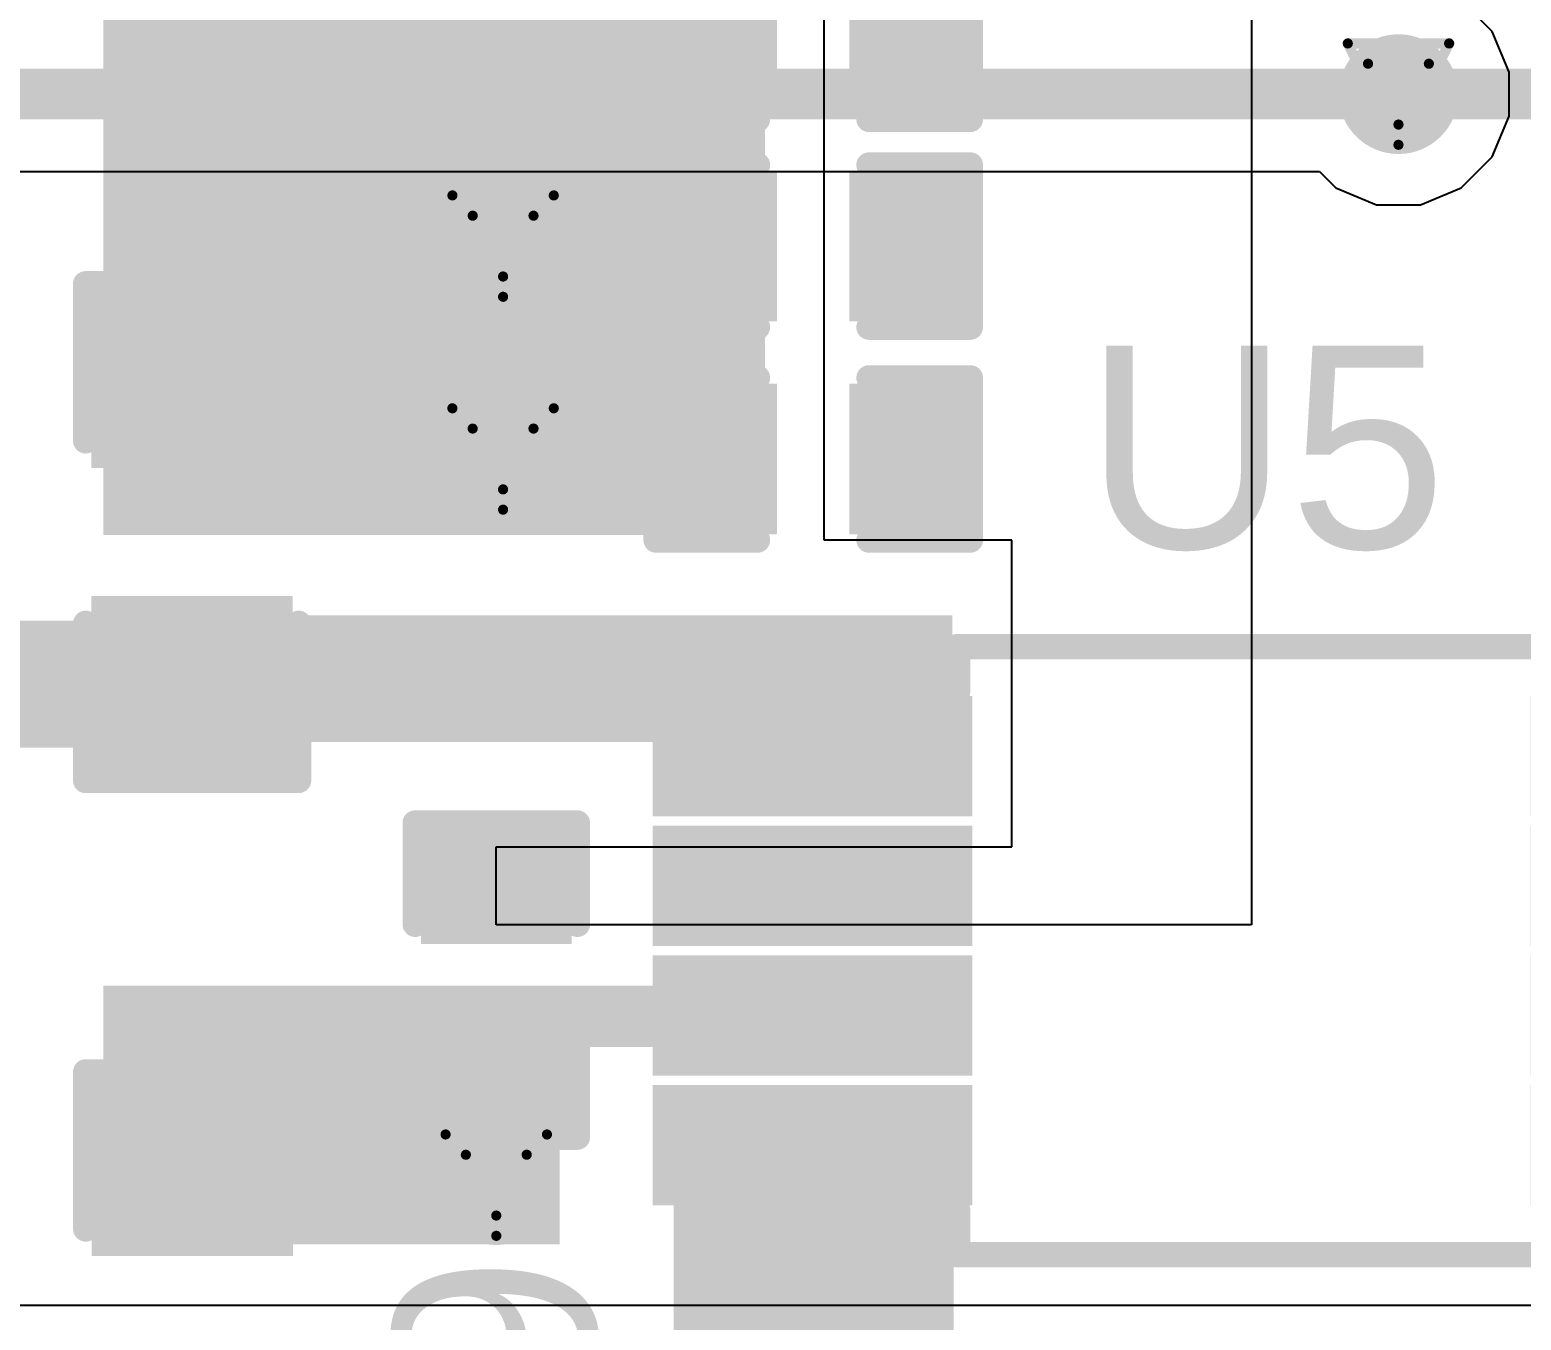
# Model space of a CAD drawing. Header units: inches. Extents: x -1 to 208, y -10 to 150.
# Drawn here: x 8.51 to 15.98, y 30 to 36.47 of the extents above; entities that cross this region are included whole.
import ezdxf

# ---------------------------------------------------------------- set-up
doc = ezdxf.new("R2010")
doc.units = ezdxf.units.IN
for name, color, linetype in [('Bottom Layer', 5, 'Continuous'), ('Drill Drawing', 1, 'Continuous'), ('Top Layer', 1, 'Continuous'), ('Top Overlay', 2, 'Continuous'), ('Top Paste', 8, 'Continuous'), ('Top Solder', 216, 'Continuous'), ('Via Holes', 16, 'Continuous')]:
    doc.layers.add(name, color=color, linetype=linetype)
doc.styles.add('Arial', font='', dxfattribs={"height": 0.2})
doc.styles.get('Arial').set_extended_font_data('Arial')

# ---------------------------------------------------------------- blocks, each defined once
blk = doc.blocks.new('8_MSOP__0_118___3_00___W______11')
at = {"layer": 'Top Layer'}
for points in [[(-1.5, 1.175), (-1.5, 0.775), (-2.9, 0.775), (-2.9, 1.175)], [(2.9, 1.175), (2.9, 0.775), (1.5, 0.775), (1.5, 1.175)], [(-1.5, 0.525), (-1.5, 0.125), (-2.9, 0.125), (-2.9, 0.525)], [(2.9, 0.525), (2.9, 0.125), (1.5, 0.125), (1.5, 0.525)], [(-1.5, -0.125), (-1.5, -0.525), (-2.9, -0.525), (-2.9, -0.125)], [(2.9, -0.125), (2.9, -0.525), (1.5, -0.525), (1.5, -0.125)], [(-1.5, -0.775), (-1.5, -1.175), (-2.9, -1.175), (-2.9, -0.775)], [(2.9, -0.775), (2.9, -1.175), (1.5, -1.175), (1.5, -0.775)]]:
    blk.add_hatch(color=1, dxfattribs=at).paths.add_polyline_path(points)
at = {"layer": 'Top Paste'}
for points in [[(-1.5, 1.175), (-1.5, 0.775), (-2.9, 0.775), (-2.9, 1.175)], [(2.9, 1.175), (2.9, 0.775), (1.5, 0.775), (1.5, 1.175)], [(-1.5, 0.525), (-1.5, 0.125), (-2.9, 0.125), (-2.9, 0.525)], [(2.9, 0.525), (2.9, 0.125), (1.5, 0.125), (1.5, 0.525)], [(-1.5, -0.125), (-1.5, -0.525), (-2.9, -0.525), (-2.9, -0.125)], [(2.9, -0.125), (2.9, -0.525), (1.5, -0.525), (1.5, -0.125)], [(-1.5, -0.775), (-1.5, -1.175), (-2.9, -1.175), (-2.9, -0.775)], [(2.9, -0.775), (2.9, -1.175), (1.5, -1.175), (1.5, -0.775)]]:
    blk.add_hatch(color=8, dxfattribs=at).paths.add_polyline_path(points)
at = {"layer": 'Top Solder'}
for points in [[(-1.3984, 1.2766), (-1.3984, 0.6734), (-3.0016, 0.6734), (-3.0016, 1.2766)], [(3.0016, 1.2766), (3.0016, 0.6734), (1.3984, 0.6734), (1.3984, 1.2766)], [(-1.3984, 0.6266), (-1.3984, 0.0234), (-3.0016, 0.0234), (-3.0016, 0.6266)], [(3.0016, 0.6266), (3.0016, 0.0234), (1.3984, 0.0234), (1.3984, 0.6266)], [(-1.3984, -0.0234), (-1.3984, -0.6266), (-3.0016, -0.6266), (-3.0016, -0.0234)], [(3.0016, -0.0234), (3.0016, -0.6266), (1.3984, -0.6266), (1.3984, -0.0234)], [(-1.3984, -0.6734), (-1.3984, -1.2766), (-3.0016, -1.2766), (-3.0016, -0.6734)], [(3.0016, -0.6734), (3.0016, -1.2766), (1.3984, -1.2766), (1.3984, -0.6734)]]:
    blk.add_hatch(color=216, dxfattribs=at).paths.add_polyline_path(points)
at = {"layer": 'Top Overlay', "const_width": 0.127}
for points in [[(-1.4732, 1.524), (-1.4732, 1.2954)], [(1.4732, 1.524), (-1.4732, 1.524)], [(1.4732, 1.524), (1.4732, 1.2954)], [(-3.175, 1.0922), (-3.175, 0.8382)], [(-3.048, 0.9652), (-3.175, 1.0922)], [(-3.048, 0.9652), (-3.175, 0.8382)], [(-1.4732, -1.2954), (-1.4732, -1.524)], [(1.4732, -1.2954), (1.4732, -1.524)], [(1.4732, -1.524), (-1.4732, -1.524)]]:
    blk.add_lwpolyline(points, dxfattribs=at)
at = {"layer": 'Top Overlay', "const_width": 0.0635}
for points in [[(-1.505, 1.524, 1), (-1.4414, 1.524, 1)], [(-1.505, 1.524, 1), (-1.4414, 1.524, 1)], [(1.4414, 1.524, 1), (1.505, 1.524, 1)], [(1.4414, 1.524, 1), (1.505, 1.524, 1)], [(-1.505, 1.2954, 1), (-1.4414, 1.2954, 1)], [(1.4414, 1.2954, 1), (1.505, 1.2954, 1)], [(-3.2067, 1.0922, 1), (-3.1433, 1.0922, 1)], [(-3.2067, 1.0922, 1), (-3.1433, 1.0922, 1)], [(-3.0798, 0.9652, 1), (-3.0162, 0.9652, 1)], [(-3.0798, 0.9652, 1), (-3.0162, 0.9652, 1)], [(-3.2067, 0.8382, 1), (-3.1433, 0.8382, 1)], [(-3.2067, 0.8382, 1), (-3.1433, 0.8382, 1)], [(-1.505, -1.2954, 1), (-1.4414, -1.2954, 1)], [(1.4414, -1.2954, 1), (1.505, -1.2954, 1)], [(-1.505, -1.524, 1), (-1.4414, -1.524, 1)], [(-1.505, -1.524, 1), (-1.4414, -1.524, 1)], [(1.4414, -1.524, 1), (1.505, -1.524, 1)], [(1.4414, -1.524, 1), (1.505, -1.524, 1)]]:
    blk.add_lwpolyline(points, format="xyb", close=True, dxfattribs=at)
blk = doc.blocks.new('C___0402_146')
at = {"layer": 'Top Layer'}
for points in [[(-0.6985, -0.3175), (-0.6985, 0.3175), (-0.2413, 0.3175), (-0.2413, -0.3175)], [(0.2413, -0.3175), (0.2413, 0.3175), (0.6985, 0.3175), (0.6985, -0.3175)]]:
    blk.add_hatch(color=1, dxfattribs=at).paths.add_polyline_path(points)
at = {"layer": 'Top Paste'}
for points in [[(-0.6985, -0.3175), (-0.6985, 0.3175), (-0.2413, 0.3175), (-0.2413, -0.3175)], [(0.2413, -0.3175), (0.2413, 0.3175), (0.6985, 0.3175), (0.6985, -0.3175)]]:
    blk.add_hatch(color=8, dxfattribs=at).paths.add_polyline_path(points)
at = {"layer": 'Top Solder'}
for points in [[(-0.7585, -0.3775), (-0.7585, 0.3775), (-0.1813, 0.3775), (-0.1813, -0.3775)], [(0.1813, -0.3775), (0.1813, 0.3775), (0.7585, 0.3775), (0.7585, -0.3775)]]:
    blk.add_hatch(color=216, dxfattribs=at).paths.add_polyline_path(points)
at = {"layer": 'Top Overlay', "const_width": 0.127}
for points in [[(-0.7874, 0.4064), (-0.7874, -0.4064)], [(-0.7874, 0.4064), (-0.2794, 0.4064)], [(0.2794, 0.4064), (0.7874, 0.4064)], [(0.7874, 0.4064), (0.7874, -0.4064)], [(-0.7874, -0.4064), (-0.2794, -0.4064)], [(0.2794, -0.4064), (0.7874, -0.4064)]]:
    blk.add_lwpolyline(points, dxfattribs=at)
at = {"layer": 'Top Overlay', "const_width": 0.0635}
for points in [[(-0.8191, 0.4064, 1), (-0.7556, 0.4064, 1)], [(-0.8191, 0.4064, 1), (-0.7556, 0.4064, 1)], [(-0.3111, 0.4064, 1), (-0.2477, 0.4064, 1)], [(0.2477, 0.4064, 1), (0.3111, 0.4064, 1)], [(0.7556, 0.4064, 1), (0.8191, 0.4064, 1)], [(0.7556, 0.4064, 1), (0.8191, 0.4064, 1)], [(-0.8191, -0.4064, 1), (-0.7556, -0.4064, 1)], [(-0.8191, -0.4064, 1), (-0.7556, -0.4064, 1)], [(-0.3111, -0.4064, 1), (-0.2477, -0.4064, 1)], [(0.2477, -0.4064, 1), (0.3111, -0.4064, 1)], [(0.7556, -0.4064, 1), (0.8191, -0.4064, 1)], [(0.7556, -0.4064, 1), (0.8191, -0.4064, 1)]]:
    blk.add_lwpolyline(points, format="xyb", close=True, dxfattribs=at)
blk = doc.blocks.new('C___0603_152')
at = {"layer": 'Top Layer'}
for points in [[(-0.381, 0.4445), (-0.381, -0.4445), (-1.143, -0.4445), (-1.143, 0.4445)], [(1.143, 0.4445), (1.143, -0.4445), (0.381, -0.4445), (0.381, 0.4445)]]:
    blk.add_hatch(color=1, dxfattribs=at).paths.add_polyline_path(points)
at = {"layer": 'Top Paste'}
for points in [[(-0.381, 0.4445), (-0.381, -0.4445), (-1.143, -0.4445), (-1.143, 0.4445)], [(1.143, 0.4445), (1.143, -0.4445), (0.381, -0.4445), (0.381, 0.4445)]]:
    blk.add_hatch(color=8, dxfattribs=at).paths.add_polyline_path(points)
at = {"layer": 'Top Solder'}
for points in [[(-0.321, 0.5045), (-0.321, -0.5045), (-1.203, -0.5045), (-1.203, 0.5045)], [(1.203, 0.5045), (1.203, -0.5045), (0.321, -0.5045), (0.321, 0.5045)]]:
    blk.add_hatch(color=216, dxfattribs=at).paths.add_polyline_path(points)
at = {"layer": 'Top Overlay', "const_width": 0.127}
for points in [[(-1.2446, 0.5334), (-1.2446, -0.5334)], [(-1.2446, 0.5334), (-0.4572, 0.5334)], [(0.4572, 0.5334), (1.2446, 0.5334)], [(1.2446, 0.5334), (1.2446, -0.5334)], [(-1.2446, -0.5334), (-0.4572, -0.5334)], [(0.4572, -0.5334), (1.2446, -0.5334)]]:
    blk.add_lwpolyline(points, dxfattribs=at)
at = {"layer": 'Top Overlay', "const_width": 0.0635}
for points in [[(-1.2764, 0.5334, 1), (-1.2128, 0.5334, 1)], [(-1.2764, 0.5334, 1), (-1.2128, 0.5334, 1)], [(-0.4889, 0.5334, 1), (-0.4254, 0.5334, 1)], [(0.4254, 0.5334, 1), (0.4889, 0.5334, 1)], [(1.2128, 0.5334, 1), (1.2764, 0.5334, 1)], [(1.2128, 0.5334, 1), (1.2764, 0.5334, 1)], [(-1.2764, -0.5334, 1), (-1.2128, -0.5334, 1)], [(-1.2764, -0.5334, 1), (-1.2128, -0.5334, 1)], [(-0.4889, -0.5334, 1), (-0.4254, -0.5334, 1)], [(0.4254, -0.5334, 1), (0.4889, -0.5334, 1)], [(1.2128, -0.5334, 1), (1.2764, -0.5334, 1)], [(1.2128, -0.5334, 1), (1.2764, -0.5334, 1)]]:
    blk.add_lwpolyline(points, format="xyb", close=True, dxfattribs=at)
blk = doc.blocks.new('C___0603_153')
at = {"layer": 'Top Layer'}
for points in [[(-0.381, 0.4445), (-0.381, -0.4445), (-1.143, -0.4445), (-1.143, 0.4445)], [(1.143, 0.4445), (1.143, -0.4445), (0.381, -0.4445), (0.381, 0.4445)]]:
    blk.add_hatch(color=1, dxfattribs=at).paths.add_polyline_path(points)
at = {"layer": 'Top Paste'}
for points in [[(-0.381, 0.4445), (-0.381, -0.4445), (-1.143, -0.4445), (-1.143, 0.4445)], [(1.143, 0.4445), (1.143, -0.4445), (0.381, -0.4445), (0.381, 0.4445)]]:
    blk.add_hatch(color=8, dxfattribs=at).paths.add_polyline_path(points)
at = {"layer": 'Top Solder'}
for points in [[(-0.321, 0.5045), (-0.321, -0.5045), (-1.203, -0.5045), (-1.203, 0.5045)], [(1.203, 0.5045), (1.203, -0.5045), (0.321, -0.5045), (0.321, 0.5045)]]:
    blk.add_hatch(color=216, dxfattribs=at).paths.add_polyline_path(points)
at = {"layer": 'Top Overlay', "const_width": 0.127}
for points in [[(-1.2446, 0.5334), (-1.2446, -0.5334)], [(-1.2446, 0.5334), (-0.4572, 0.5334)], [(0.4572, 0.5334), (1.2446, 0.5334)], [(1.2446, 0.5334), (1.2446, -0.5334)], [(-1.2446, -0.5334), (-0.4572, -0.5334)], [(0.4572, -0.5334), (1.2446, -0.5334)]]:
    blk.add_lwpolyline(points, dxfattribs=at)
at = {"layer": 'Top Overlay', "const_width": 0.0635}
for points in [[(-1.2764, 0.5334, 1), (-1.2128, 0.5334, 1)], [(-1.2764, 0.5334, 1), (-1.2128, 0.5334, 1)], [(-0.4889, 0.5334, 1), (-0.4254, 0.5334, 1)], [(0.4254, 0.5334, 1), (0.4889, 0.5334, 1)], [(1.2128, 0.5334, 1), (1.2764, 0.5334, 1)], [(1.2128, 0.5334, 1), (1.2764, 0.5334, 1)], [(-1.2764, -0.5334, 1), (-1.2128, -0.5334, 1)], [(-1.2764, -0.5334, 1), (-1.2128, -0.5334, 1)], [(-0.4889, -0.5334, 1), (-0.4254, -0.5334, 1)], [(0.4254, -0.5334, 1), (0.4889, -0.5334, 1)], [(1.2128, -0.5334, 1), (1.2764, -0.5334, 1)], [(1.2128, -0.5334, 1), (1.2764, -0.5334, 1)]]:
    blk.add_lwpolyline(points, format="xyb", close=True, dxfattribs=at)
blk = doc.blocks.new('C___0402_154')
at = {"layer": 'Top Layer'}
for points in [[(-0.6985, -0.3175), (-0.6985, 0.3175), (-0.2413, 0.3175), (-0.2413, -0.3175)], [(0.2413, -0.3175), (0.2413, 0.3175), (0.6985, 0.3175), (0.6985, -0.3175)]]:
    blk.add_hatch(color=1, dxfattribs=at).paths.add_polyline_path(points)
at = {"layer": 'Top Paste'}
for points in [[(-0.6985, -0.3175), (-0.6985, 0.3175), (-0.2413, 0.3175), (-0.2413, -0.3175)], [(0.2413, -0.3175), (0.2413, 0.3175), (0.6985, 0.3175), (0.6985, -0.3175)]]:
    blk.add_hatch(color=8, dxfattribs=at).paths.add_polyline_path(points)
at = {"layer": 'Top Solder'}
for points in [[(-0.7585, -0.3775), (-0.7585, 0.3775), (-0.1813, 0.3775), (-0.1813, -0.3775)], [(0.1813, -0.3775), (0.1813, 0.3775), (0.7585, 0.3775), (0.7585, -0.3775)]]:
    blk.add_hatch(color=216, dxfattribs=at).paths.add_polyline_path(points)
at = {"layer": 'Top Overlay', "const_width": 0.127}
for points in [[(-0.2794, 0.4064), (-0.7874, 0.4064)], [(-0.7874, 0.4064), (-0.7874, -0.4064)], [(0.7874, 0.4064), (0.2794, 0.4064)], [(0.7874, -0.4064), (0.7874, 0.4064)], [(-0.2794, -0.4064), (-0.7874, -0.4064)], [(0.7874, -0.4064), (0.2794, -0.4064)]]:
    blk.add_lwpolyline(points, dxfattribs=at)
at = {"layer": 'Top Overlay', "const_width": 0.0635}
for points in [[(-0.8191, 0.4064, 1), (-0.7556, 0.4064, 1)], [(-0.8191, 0.4064, 1), (-0.7556, 0.4064, 1)], [(-0.3111, 0.4064, 1), (-0.2477, 0.4064, 1)], [(0.2477, 0.4064, 1), (0.3111, 0.4064, 1)], [(0.7556, 0.4064, 1), (0.8191, 0.4064, 1)], [(0.7556, 0.4064, 1), (0.8191, 0.4064, 1)], [(-0.8192, -0.4064, 1), (-0.7557, -0.4064, 1)], [(-0.8192, -0.4064, 1), (-0.7557, -0.4064, 1)], [(-0.3111, -0.4064, 1), (-0.2477, -0.4064, 1)], [(0.2477, -0.4064, 1), (0.3111, -0.4064, 1)], [(0.7557, -0.4064, 1), (0.8192, -0.4064, 1)], [(0.7557, -0.4064, 1), (0.8192, -0.4064, 1)]]:
    blk.add_lwpolyline(points, format="xyb", close=True, dxfattribs=at)
blk = doc.blocks.new('C___0402_155')
at = {"layer": 'Top Layer'}
for points in [[(-0.6985, -0.3175), (-0.6985, 0.3175), (-0.2413, 0.3175), (-0.2413, -0.3175)], [(0.2413, -0.3175), (0.2413, 0.3175), (0.6985, 0.3175), (0.6985, -0.3175)]]:
    blk.add_hatch(color=1, dxfattribs=at).paths.add_polyline_path(points)
at = {"layer": 'Top Paste'}
for points in [[(-0.6985, -0.3175), (-0.6985, 0.3175), (-0.2413, 0.3175), (-0.2413, -0.3175)], [(0.2413, -0.3175), (0.2413, 0.3175), (0.6985, 0.3175), (0.6985, -0.3175)]]:
    blk.add_hatch(color=8, dxfattribs=at).paths.add_polyline_path(points)
at = {"layer": 'Top Solder'}
for points in [[(-0.7585, -0.3775), (-0.7585, 0.3775), (-0.1813, 0.3775), (-0.1813, -0.3775)], [(0.1813, -0.3775), (0.1813, 0.3775), (0.7585, 0.3775), (0.7585, -0.3775)]]:
    blk.add_hatch(color=216, dxfattribs=at).paths.add_polyline_path(points)
at = {"layer": 'Top Overlay', "const_width": 0.127}
for points in [[(-0.2794, 0.4064), (-0.7874, 0.4064)], [(-0.7874, 0.4064), (-0.7874, -0.4064)], [(0.7874, 0.4064), (0.2794, 0.4064)], [(0.7874, 0.4064), (0.7874, -0.4064)], [(-0.2794, -0.4064), (-0.7874, -0.4064)], [(0.7874, -0.4064), (0.2794, -0.4064)]]:
    blk.add_lwpolyline(points, dxfattribs=at)
at = {"layer": 'Top Overlay', "const_width": 0.0635}
for points in [[(-0.8191, 0.4064, 1), (-0.7556, 0.4064, 1)], [(-0.8191, 0.4064, 1), (-0.7556, 0.4064, 1)], [(-0.3111, 0.4064, 1), (-0.2477, 0.4064, 1)], [(0.2477, 0.4064, 1), (0.3111, 0.4064, 1)], [(0.7556, 0.4064, 1), (0.8191, 0.4064, 1)], [(0.7556, 0.4064, 1), (0.8191, 0.4064, 1)], [(-0.8191, -0.4064, 1), (-0.7556, -0.4064, 1)], [(-0.8191, -0.4064, 1), (-0.7556, -0.4064, 1)], [(-0.3111, -0.4064, 1), (-0.2477, -0.4064, 1)], [(0.2477, -0.4064, 1), (0.3111, -0.4064, 1)], [(0.7556, -0.4064, 1), (0.8191, -0.4064, 1)], [(0.7556, -0.4064, 1), (0.8191, -0.4064, 1)]]:
    blk.add_lwpolyline(points, format="xyb", close=True, dxfattribs=at)
blk = doc.blocks.new('C___0402_162')
at = {"layer": 'Top Layer'}
for points in [[(-0.6985, -0.3175), (-0.6985, 0.3175), (-0.2413, 0.3175), (-0.2413, -0.3175)], [(0.2413, -0.3175), (0.2413, 0.3175), (0.6985, 0.3175), (0.6985, -0.3175)]]:
    blk.add_hatch(color=1, dxfattribs=at).paths.add_polyline_path(points)
at = {"layer": 'Top Paste'}
for points in [[(-0.6985, -0.3175), (-0.6985, 0.3175), (-0.2413, 0.3175), (-0.2413, -0.3175)], [(0.2413, -0.3175), (0.2413, 0.3175), (0.6985, 0.3175), (0.6985, -0.3175)]]:
    blk.add_hatch(color=8, dxfattribs=at).paths.add_polyline_path(points)
at = {"layer": 'Top Solder'}
for points in [[(-0.7585, -0.3775), (-0.7585, 0.3775), (-0.1813, 0.3775), (-0.1813, -0.3775)], [(0.1813, -0.3775), (0.1813, 0.3775), (0.7585, 0.3775), (0.7585, -0.3775)]]:
    blk.add_hatch(color=216, dxfattribs=at).paths.add_polyline_path(points)
at = {"layer": 'Top Overlay', "const_width": 0.127}
for points in [[(-0.2794, 0.4064), (-0.7874, 0.4064)], [(-0.7874, 0.4064), (-0.7874, -0.4064)], [(0.7874, 0.4064), (0.2794, 0.4064)], [(0.7874, 0.4064), (0.7874, -0.4064)], [(-0.2794, -0.4064), (-0.7874, -0.4064)], [(0.7874, -0.4064), (0.2794, -0.4064)]]:
    blk.add_lwpolyline(points, dxfattribs=at)
at = {"layer": 'Top Overlay', "const_width": 0.0635}
for points in [[(-0.8191, 0.4064, 1), (-0.7556, 0.4064, 1)], [(-0.8191, 0.4064, 1), (-0.7556, 0.4064, 1)], [(-0.3111, 0.4064, 1), (-0.2477, 0.4064, 1)], [(0.2477, 0.4064, 1), (0.3111, 0.4064, 1)], [(0.7556, 0.4064, 1), (0.8191, 0.4064, 1)], [(0.7556, 0.4064, 1), (0.8191, 0.4064, 1)], [(-0.8191, -0.4064, 1), (-0.7556, -0.4064, 1)], [(-0.8191, -0.4064, 1), (-0.7556, -0.4064, 1)], [(-0.3111, -0.4064, 1), (-0.2477, -0.4064, 1)], [(0.2477, -0.4064, 1), (0.3111, -0.4064, 1)], [(0.7556, -0.4064, 1), (0.8191, -0.4064, 1)], [(0.7556, -0.4064, 1), (0.8191, -0.4064, 1)]]:
    blk.add_lwpolyline(points, format="xyb", close=True, dxfattribs=at)

msp = doc.modelspace()

# ---------------------------------------------------------------- hatches: boundary and pattern name
at = {"layer": 'Bottom Layer'}
h = msp.add_hatch(color=5, dxfattribs=at)
edge = h.paths.add_edge_path()
edge.add_arc((15.367, 36.1442), 0.3, 0, 360)
h = msp.add_hatch(color=5, dxfattribs=at)
edge = h.paths.add_edge_path()
edge.add_arc((10.8799, 35.3826), 0.3, 0, 360)
h = msp.add_hatch(color=5, dxfattribs=at)
edge = h.paths.add_edge_path()
edge.add_arc((10.8799, 34.3158), 0.3, 0, 360)
h = msp.add_hatch(color=5, dxfattribs=at)
edge = h.paths.add_edge_path()
edge.add_arc((10.8458, 30.6766), 0.3, 0, 360)
at = {"layer": 'Top Layer'}
for points in [[(8.8771, 37.592), (8.8771, 33.9356), (12.1928, 33.9356), (12.1928, 37.592)], [(8.8771, 34.3303), (9.779, 34.3303), (9.779, 37.476), (8.8771, 37.476)], [(11.7366, 32.8113), (13.1304, 32.8113), (13.1304, 33.5325), (11.7366, 33.5325)], [(8.8771, 30.3808), (11.1633, 30.3808), (11.1633, 31.6762), (8.8771, 31.6762)], [(8.8771, 31.3685), (13.1304, 31.3685), (13.1304, 31.6762), (8.8771, 31.6762)], [(11.7348, 28.7451), (13.138, 28.7451), (13.138, 30.904), (11.7348, 30.904)]]:
    msp.add_hatch(color=1, dxfattribs=at).paths.add_polyline_path(points)
h = msp.add_hatch(color=1, dxfattribs=at)
edge = h.paths.add_edge_path()
edge.add_arc((15.367, 36.1442), 0.3, 0, 360)
h = msp.add_hatch(color=1, dxfattribs=at)
edge = h.paths.add_edge_path()
edge.add_arc((10.8799, 35.3826), 0.3, 0, 360)
h = msp.add_hatch(color=1, dxfattribs=at)
edge = h.paths.add_edge_path()
edge.add_arc((10.8799, 34.3158), 0.3, 0, 360)
h = msp.add_hatch(color=1, dxfattribs=at)
edge = h.paths.add_edge_path()
edge.add_arc((10.8458, 30.6766), 0.3, 0, 360)
at = {"layer": 'Via Holes'}
h = msp.add_hatch(color=7, dxfattribs=at)
edge = h.paths.add_edge_path()
edge.add_arc((15.367, 36.1442), 0.15, 0, 360)
h = msp.add_hatch(color=7, dxfattribs=at)
edge = h.paths.add_edge_path()
edge.add_arc((10.8799, 35.3826), 0.15, 0, 360)
h = msp.add_hatch(color=7, dxfattribs=at)
edge = h.paths.add_edge_path()
edge.add_arc((10.8799, 34.3158), 0.15, 0, 360)
h = msp.add_hatch(color=7, dxfattribs=at)
edge = h.paths.add_edge_path()
edge.add_arc((10.8458, 30.6766), 0.15, 0, 360)

# ---------------------------------------------------------------- linework, layer by layer
at = {"layer": 'Bottom Layer'}
for p, q in [((15.8367, 36.458), (15.6808, 36.6139)), ((15.921, 36.2544), (15.8367, 36.458)), ((15.921, 36.034), (15.921, 36.2544)), ((15.8367, 35.8304), (15.921, 36.034)), ((15.6808, 35.6745), (15.8367, 35.8304)), ((7.391, 35.7557), (14.972, 35.7557)), ((14.972, 35.7557), (15.0532, 35.6745)), ((15.0532, 35.6745), (15.2568, 35.5902)), ((15.4772, 35.5902), (15.6808, 35.6745)), ((15.2568, 35.5902), (15.4772, 35.5902)), ((21.8227, 30.0736), (4.7846, 30.0736))]:
    msp.add_line(p, q, dxfattribs=at)
at = {"layer": 'Bottom Layer', "const_width": 0.254}
msp.add_lwpolyline([(7.391, 36.1442), (15.367, 36.1442)], dxfattribs=at)
at = {"layer": 'Bottom Layer', "const_width": 0.127}
msp.add_lwpolyline([(15.3035, 36.1442, 1), (15.4305, 36.1442, 1)], format="xyb", close=True, dxfattribs=at)
at = {"layer": 'Drill Drawing', "const_width": 0.0508}
for points in [[(15.113, 36.3982), (15.621, 36.3982)], [(15.113, 36.3982), (15.367, 35.8902)], [(15.367, 35.8902), (15.621, 36.3982)], [(15.2146, 36.2966), (15.5194, 36.2966)], [(15.2146, 36.2966), (15.367, 35.9918)], [(15.367, 35.9918), (15.5194, 36.2966)], [(10.6259, 35.6366), (11.1339, 35.6366)], [(10.6259, 35.6366), (10.8799, 35.1286)], [(10.8799, 35.1286), (11.1339, 35.6366)], [(10.7275, 35.535), (11.0323, 35.535)], [(10.7275, 35.535), (10.8799, 35.2302)], [(10.8799, 35.2302), (11.0323, 35.535)], [(10.6259, 34.5698), (11.1339, 34.5698)], [(10.6259, 34.5698), (10.8799, 34.0618)], [(10.8799, 34.0618), (11.1339, 34.5698)], [(10.7275, 34.4682), (11.0323, 34.4682)], [(10.7275, 34.4682), (10.8799, 34.1634)], [(10.8799, 34.1634), (11.0323, 34.4682)], [(10.5918, 30.9306), (11.0998, 30.9306)], [(10.5918, 30.9306), (10.8458, 30.4226)], [(10.8458, 30.4226), (11.0998, 30.9306)], [(10.6934, 30.829), (10.9982, 30.829)], [(10.6934, 30.829), (10.8458, 30.5242)], [(10.8458, 30.5242), (10.9982, 30.829)]]:
    msp.add_lwpolyline(points, dxfattribs=at)
at = {"layer": 'Drill Drawing', "const_width": 0.0254}
for points in [[(15.1003, 36.3982, 1), (15.1257, 36.3982, 1)], [(15.1003, 36.3982, 1), (15.1257, 36.3982, 1)], [(15.6083, 36.3982, 1), (15.6337, 36.3982, 1)], [(15.6083, 36.3982, 1), (15.6337, 36.3982, 1)], [(15.2019, 36.2966, 1), (15.2273, 36.2966, 1)], [(15.2019, 36.2966, 1), (15.2273, 36.2966, 1)], [(15.5067, 36.2966, 1), (15.5321, 36.2966, 1)], [(15.5067, 36.2966, 1), (15.5321, 36.2966, 1)], [(15.3543, 35.9918, 1), (15.3797, 35.9918, 1)], [(15.3543, 35.9918, 1), (15.3797, 35.9918, 1)], [(15.3543, 35.8902, 1), (15.3797, 35.8902, 1)], [(15.3543, 35.8902, 1), (15.3797, 35.8902, 1)], [(10.6132, 35.6366, 1), (10.6386, 35.6366, 1)], [(10.6132, 35.6366, 1), (10.6386, 35.6366, 1)], [(11.1212, 35.6366, 1), (11.1466, 35.6366, 1)], [(11.1212, 35.6366, 1), (11.1466, 35.6366, 1)], [(10.7148, 35.535, 1), (10.7402, 35.535, 1)], [(10.7148, 35.535, 1), (10.7402, 35.535, 1)], [(11.0196, 35.535, 1), (11.045, 35.535, 1)], [(11.0196, 35.535, 1), (11.045, 35.535, 1)], [(10.8672, 35.2302, 1), (10.8926, 35.2302, 1)], [(10.8672, 35.2302, 1), (10.8926, 35.2302, 1)], [(10.8672, 35.1286, 1), (10.8926, 35.1286, 1)], [(10.8672, 35.1286, 1), (10.8926, 35.1286, 1)], [(10.6132, 34.5698, 1), (10.6386, 34.5698, 1)], [(10.6132, 34.5698, 1), (10.6386, 34.5698, 1)], [(11.1212, 34.5698, 1), (11.1466, 34.5698, 1)], [(11.1212, 34.5698, 1), (11.1466, 34.5698, 1)], [(10.7148, 34.4682, 1), (10.7402, 34.4682, 1)], [(10.7148, 34.4682, 1), (10.7402, 34.4682, 1)], [(11.0196, 34.4682, 1), (11.045, 34.4682, 1)], [(11.0196, 34.4682, 1), (11.045, 34.4682, 1)], [(10.8672, 34.1634, 1), (10.8926, 34.1634, 1)], [(10.8672, 34.1634, 1), (10.8926, 34.1634, 1)], [(10.8672, 34.0618, 1), (10.8926, 34.0618, 1)], [(10.8672, 34.0618, 1), (10.8926, 34.0618, 1)], [(10.5791, 30.9306, 1), (10.6045, 30.9306, 1)], [(10.5791, 30.9306, 1), (10.6045, 30.9306, 1)], [(11.0871, 30.9306, 1), (11.1125, 30.9306, 1)], [(11.0871, 30.9306, 1), (11.1125, 30.9306, 1)], [(10.6807, 30.829, 1), (10.7061, 30.829, 1)], [(10.6807, 30.829, 1), (10.7061, 30.829, 1)], [(10.9855, 30.829, 1), (11.0109, 30.829, 1)], [(10.9855, 30.829, 1), (11.0109, 30.829, 1)], [(10.8331, 30.5242, 1), (10.8585, 30.5242, 1)], [(10.8331, 30.5242, 1), (10.8585, 30.5242, 1)], [(10.8331, 30.4226, 1), (10.8585, 30.4226, 1)], [(10.8331, 30.4226, 1), (10.8585, 30.4226, 1)]]:
    msp.add_lwpolyline(points, format="xyb", close=True, dxfattribs=at)
at = {"layer": 'Top Layer'}
for p, q in [((12.4892, 33.9094), (12.4892, 37.7866)), ((14.6304, 36.7239), (14.6304, 31.9806)), ((13.4291, 33.9094), (12.4892, 33.9094)), ((13.4291, 32.3725), (13.4291, 33.9094)), ((10.8458, 31.9806), (10.8458, 32.3725)), ((10.8458, 32.3725), (13.4291, 32.3725)), ((14.6304, 31.9806), (10.8458, 31.9806))]:
    msp.add_line(p, q, dxfattribs=at)
for points, const_width in [([(15.367, 36.1442), (16.4236, 36.1442)], 0.254), ([(3.5306, 33.1873), (9.3216, 33.1873)], 0.635), ([(9.3485, 33.2141), (12.0429, 33.2141)], 0.635), ([(9.3216, 33.1873), (9.3485, 33.2141)], 0.381), ([(12.1056, 33.2038), (12.4304, 32.8791)], 0.381), ([(12.1056, 33.2038), (12.4538, 33.1467)], 0.381), ([(12.4335, 33.023), (12.4538, 33.1467)], 0.381), ([(12.4304, 32.8266), (12.4304, 32.8791)], 0.381)]:
    msp.add_lwpolyline(points, dxfattribs=dict(at, const_width=const_width))
for points, const_width in [([(15.3035, 36.1442, 1), (15.4305, 36.1442, 1)], 0.127), ([(9.1629, 33.1873, 1), (9.4804, 33.1873, 1)], 0.3175), ([(9.1897, 33.2141, 1), (9.5072, 33.2141, 1)], 0.3175), ([(11.8841, 33.2141, 1), (12.2016, 33.2141, 1)], 0.3175), ([(9.2264, 33.1873, 1), (9.4169, 33.1873, 1)], 0.1905), ([(9.2532, 33.2141, 1), (9.4437, 33.2141, 1)], 0.1905), ([(12.0104, 33.2038, 1), (12.2009, 33.2038, 1)], 0.1905), ([(12.0104, 33.2038, 1), (12.2009, 33.2038, 1)], 0.1905), ([(12.3586, 33.1467, 1), (12.5491, 33.1467, 1)], 0.1905), ([(12.3586, 33.1467, 1), (12.5491, 33.1467, 1)], 0.1905), ([(12.3383, 33.023, 1), (12.5288, 33.023, 1)], 0.1905), ([(12.3351, 32.8791, 1), (12.5256, 32.8791, 1)], 0.1905), ([(12.3351, 32.8791, 1), (12.5256, 32.8791, 1)], 0.1905), ([(12.3351, 32.8266, 1), (12.5256, 32.8266, 1)], 0.1905)]:
    msp.add_lwpolyline(points, format="xyb", close=True, dxfattribs=dict(at, const_width=const_width))

# ---------------------------------------------------------------- block references
for name, p, rotation in [('C___0402_162', (12.4341, 36.424), 180), ('C___0402_155', (12.4341, 35.3826), 180), ('C___0603_152', (9.3216, 33.9493), 90), ('C___0402_154', (12.4341, 34.3158), 180), ('8_MSOP__0_118___3_00___W______11', (14.6304, 31.8516), 180), ('C___0402_146', (10.8458, 31.7043), 90), ('C___0603_153', (9.3218, 29.9998), 90)]:
    msp.add_blockref(name, p, dxfattribs=dict(rotation=rotation))

# ---------------------------------------------------------------- texts
at = {"layer": 'Top Overlay', "style": 'Arial'}
msp.add_text('U5', height=1.016, dxfattribs=at).set_placement((13.7938, 33.8678))
msp.add_text('C49', height=1.016, rotation=90, dxfattribs=at).set_placement((11.3464, 27.7189))

doc.saveas('drawing.dxf')
